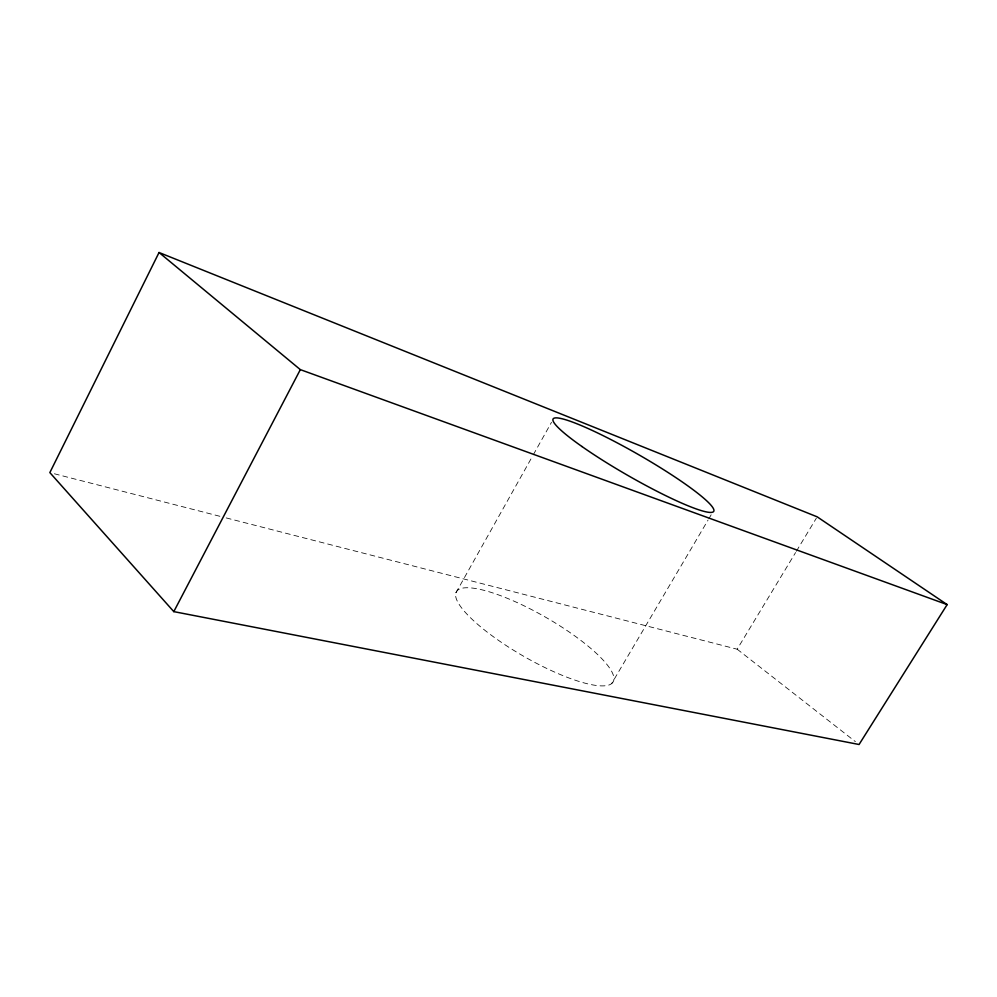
<?xml version="1.0" encoding="UTF-8"?>
<svg xmlns="http://www.w3.org/2000/svg" width="997" height="997" viewBox="0 0 997 997"><rect width="100%" height="100%" fill="white"/><g stroke="black" fill="none" stroke-linecap="round" stroke-linejoin="round"><path stroke-width="0.75" stroke-dasharray="4.99 3.74" d="M455.916 592.804L532.535 456.128M533.295 454.782L551.503 422.304M611.635 683.606A90.415 22.395 29.9 0 0 512.745 600.605A90.415 22.395 29.9 0 0 479.918 626.253A90.415 22.395 29.9 0 0 611.635 683.606L708.02 520.147M708.805 518.801L711.173 514.788M226.207 517.917L737.169 649.209L795.569 552.575M796.366 551.254L816.356 518.153M54.374 473.774L220.175 516.371M737.169 649.209L855.401 741.643"/><path stroke-width="1.5" d="M159.046 252.503L49.85 472.603L173.802 611.622L859.065 744.497L947.15 604.606L817.166 516.832L159.046 252.503L300.334 369.625L947.15 604.606M173.802 611.622L300.334 369.625M581.936 446.506A92.584 11.677 29.9 0 0 712.755 512.109A92.584 11.677 29.9 0 0 605.702 436.935A92.584 11.677 29.9 0 0 581.936 446.506"/></g></svg>
